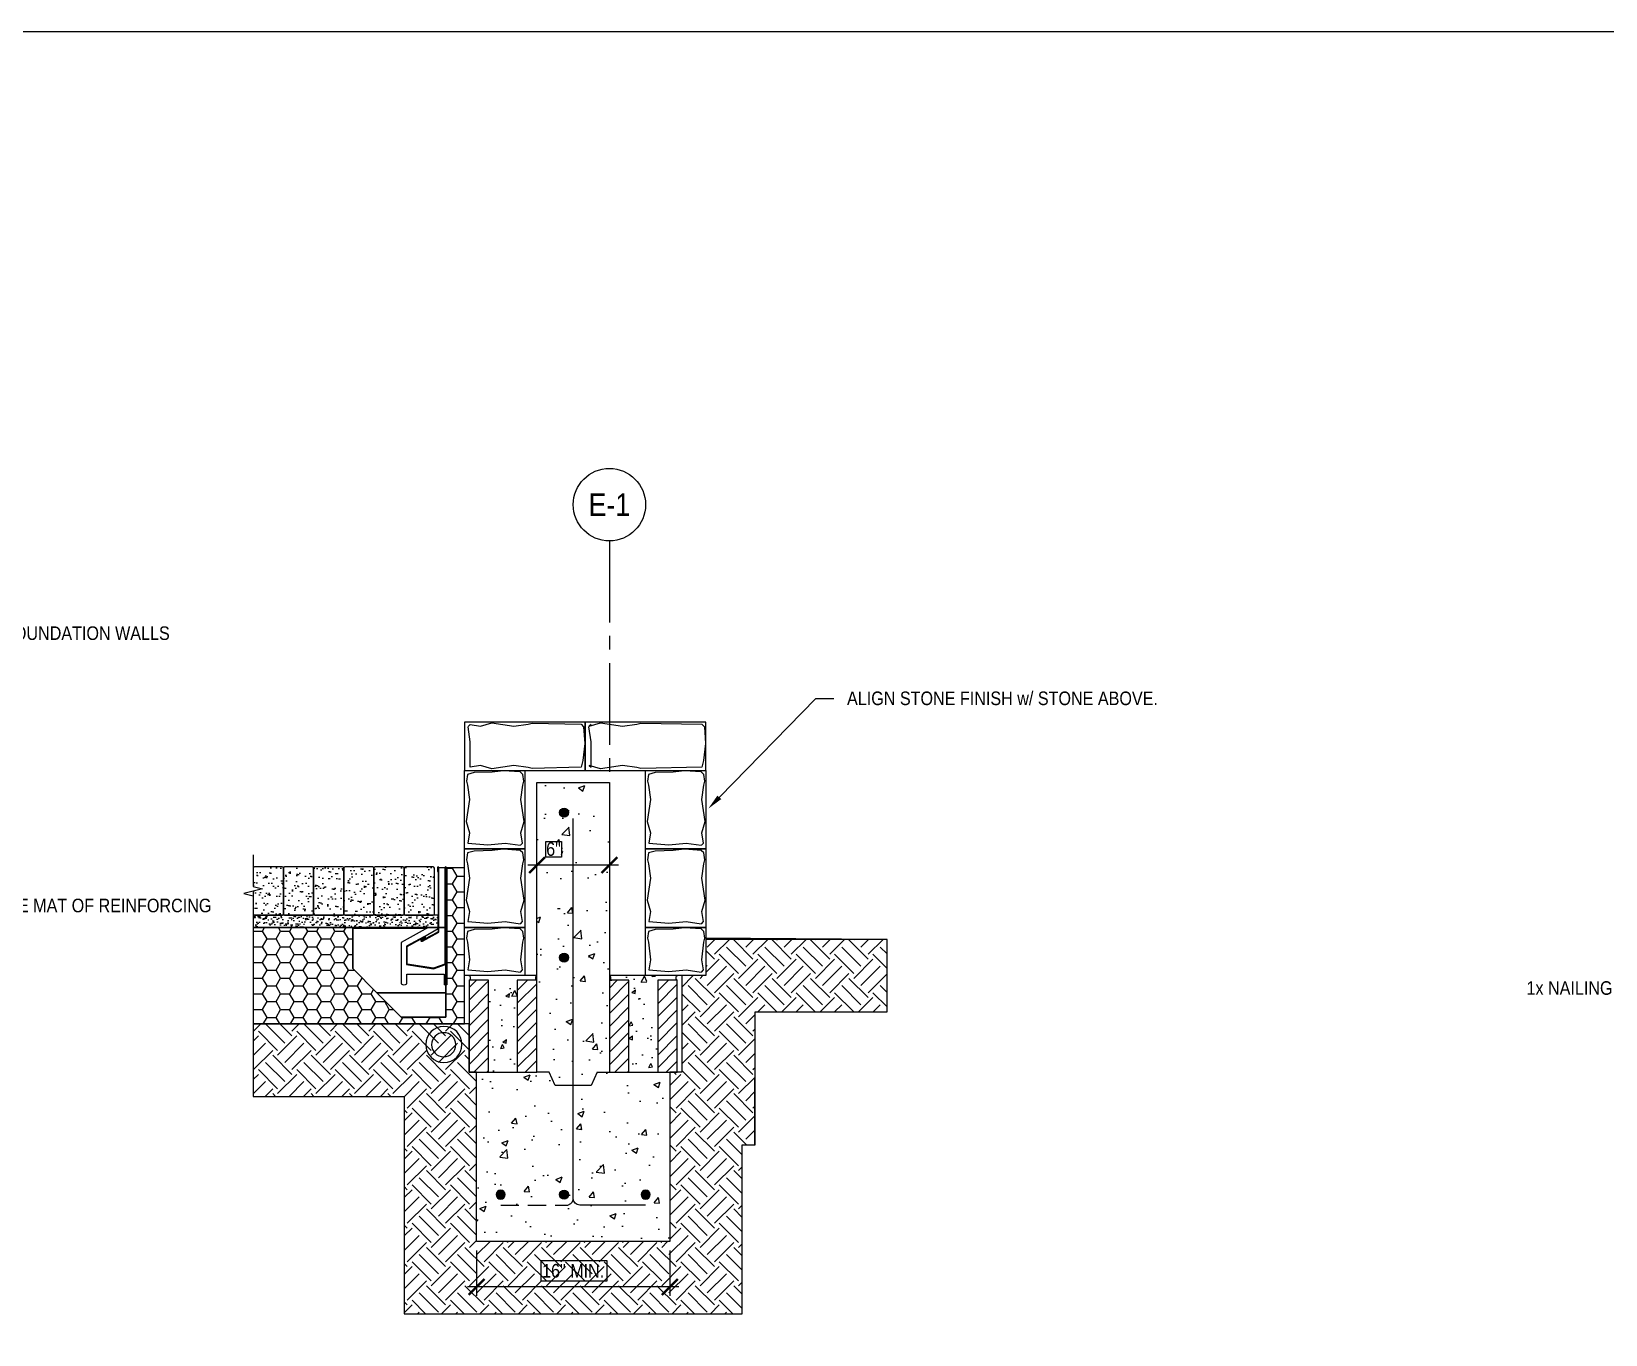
# Model space of a CAD drawing. Header units: inches. Extents: x -2661 to 42767, y -1222 to 9099.
# Drawn here: x 1428 to 1558.4, y 4064.1 to 4172 of the extents above; entities that cross this region are included whole.
import ezdxf
from ezdxf import colors
from ezdxf.entities.mleader import LeaderData, LeaderLine
from ezdxf.enums import TextEntityAlignment as Align
from ezdxf.math import Vec2, Vec3

# ---------------------------------------------------------------- set-up
doc = ezdxf.new("R2010")
doc.units = ezdxf.units.IN
doc.header["$LTSCALE"] = 12
doc.header["$MEASUREMENT"] = 0
doc.header["$PDMODE"] = 3
doc.linetypes.add('CENTER2', pattern=[1.125, 0.75, -0.125, 0.125, -0.125])
doc.linetypes.add('HIDDEN2', pattern=[0.1875, 0.125, -0.0625])
doc.layers.get('0').update_dxf_attribs({"linetype": 'CONTINUOUS'})
doc.layers.get('DefPoints').update_dxf_attribs({"color": 251, "linetype": 'CONTINUOUS'})
doc.layers.add('DESIGNER COMMENTS', color=221, linetype='CONTINUOUS', plot=False)
doc.layers.add('NON-PLOT', color=253, linetype='CONTINUOUS', plot=False)
for name, color, linetype in [('S-ANNO-DIMS', 2, 'CONTINUOUS'), ('S-ANNO-NOTE', 4, 'CONTINUOUS'), ('S-ARCH', 1, 'CONTINUOUS'), ('S-BREAK', 2, 'CONTINUOUS'), ('S-CONC', 4, 'CONTINUOUS'), ('S-GRADE', 3, 'CONTINUOUS'), ('S-GRID', 1, 'CENTER2'), ('S-REBAR', 7, 'CONTINUOUS')]:
    doc.layers.add(name, color=color, linetype=linetype)
doc.layers.add('S-ANNO-NONPLOT', color=253, linetype='CONTINUOUS', plot=False, transparency=0.5)
doc.layers.add('S-HATCH-SOIL', color=7, linetype='CONTINUOUS', true_color=0x8f8f8f, transparency=0.8)
doc.layers.add('S-HATCH2', color=2, linetype='CONTINUOUS', transparency=0.5)
doc.styles.add('Arial', font='arial.ttf', dxfattribs={"width": 0.85})
doc.dimstyles.new('DIM-12_Se', dxfattribs={"dimscale": 12, "dimtxt": 0.09375, "dimasz": 0.109375, "dimexe": 0.0625, "dimexo": 0.0625, "dimgap": 0.0625, "dimtad": 1, "dimdec": 4, "dimzin": 11, "dimdsep": 46, "dimlunit": 4, "dimtxsty": 'Arial', "dimblk": 'ARCHTICK', "dimcen": 0.125, "dimdle": 0.0625, "dimclrd": 256, "dimclre": 256, "dimclrt": 4, "dimadec": 0, "dimazin": 0, "dimtfac": 0.75, "dimtdec": 4, "dimtmove": 0, "dimatfit": 3, "dimfxl": 1, "dimfrac": 1, "dimtolj": 1, "dimtzin": 0, "dimarcsym": 0})
pattern_1 = [(45, (-2.375, 0), (-0.53033, 0.53033), [])]

# ---------------------------------------------------------------- blocks, each defined once
blk = doc.blocks.new('*U521')
h = blk.add_hatch(color=256)
h.dxf.hatch_style = 1
h.paths.add_polyline_path([(0.375, 0, 1), (-0.375, 0, 1)])
at = {"color": 0}
blk.add_circle((0, 0), 0.375, dxfattribs=at)
blk = doc.blocks.new('_ARCHTICK')
at = {"color": 0, "linetype": 'ByBlock', "const_width": 0.15}
blk.add_lwpolyline([(-0.5, -0.5), (0.5, 0.5)], dxfattribs=at)
blk = doc.blocks.new('*D2250')
at = {"layer": 'DefPoints', "color": 0, "transparency": 16777216}
for p in [(1464.91, 4071.83), (1480.91, 4071.83), (1464.91, 4068.06)]:
    blk.add_point(p, dxfattribs=at)
at = {"layer": 'S-ANNO-DIMS', "lineweight": -2, "transparency": 16777216}
for p, q in [((1464.91, 4071.08), (1464.91, 4067.31)), ((1480.91, 4071.08), (1480.91, 4067.31)), ((1481.66, 4068.06), (1464.16, 4068.06))]:
    blk.add_line(p, q, dxfattribs=at)
at = {"layer": 'S-ANNO-DIMS', "lineweight": -2, "transparency": 16777216, "xscale": 1.3125, "yscale": 1.3125, "zscale": 1.3125, "rotation": 180}
blk.add_blockref('_ARCHTICK', (1464.91, 4068.06), dxfattribs=at)
at = {"layer": 'S-ANNO-DIMS', "lineweight": -2, "transparency": 16777216, "xscale": 1.3125, "yscale": 1.3125, "zscale": 1.3125}
blk.add_blockref('_ARCHTICK', (1480.91, 4068.06), dxfattribs=at)
at = {"layer": 'S-ANNO-DIMS', "color": 4, "transparency": 16777216, "insert": (1472.91, 4069.39), "char_height": 1.125, "attachment_point": 5, "style": 'Arial'}
blk.add_mtext('\\A1;16" MIN.', dxfattribs=at)
blk = doc.blocks.new('*U2248')
at = {"layer": 'S-CONC'}
h = blk.add_hatch(dxfattribs=at)
h.set_pattern_fill('AR-CONC', color=2, scale=0.5, angle=15, style=0)
h.paths.add_polyline_path([(1.62, 0), (4, 0), (4, 7.63), (5.62, 7.63, -0.656548), (5.62, 8), (0, 8, -0.656548), (0, 7.63), (1.62, 7.63)])
h = blk.add_hatch(dxfattribs=at)
h.set_pattern_fill('ANSI31', color=2, scale=6, style=0)
h.set_pattern_definition(pattern_1)
h.paths.add_polyline_path([(0, 7.63), (0, 0), (1.62, 0), (1.62, 7.63)])
h.paths.add_polyline_path([(4, 0), (5.62, 0), (5.62, 7.63), (4, 7.63)])
at = {"layer": 'NON-PLOT'}
blk.add_line((5.62, 8), (0, 8), dxfattribs=at)
at = {"layer": 'S-CONC', "color": 3}
blk.add_line((1.62, 0), (4, 0), dxfattribs=at)
at = {"layer": 'S-CONC'}
for points in [[(1.62, 0), (1.62, 7.63), (0, 7.63), (0, 0), (1.62, 0)], [(4, 0), (5.62, 0), (5.62, 7.63), (4, 7.63), (4, 0)]]:
    blk.add_lwpolyline(points, close=True, dxfattribs=at)
at = {"layer": 'S-CONC', "color": 2}
for centre, start, end in [((-0.08, 7.81), 293.4264, 66.5736), ((5.71, 7.81), 113.4264, 246.5736)]:
    blk.add_arc(centre, 0.204, start, end, dxfattribs=at)
blk = doc.blocks.new('*U2247')
at = {"layer": 'S-CONC'}
h = blk.add_hatch(dxfattribs=at)
h.set_pattern_fill('AR-CONC', color=2, scale=0.5, angle=15, style=0)
h.paths.add_polyline_path([(1.62, 0), (4, 0), (4, 7.63), (5.62, 7.63, -0.656548), (5.62, 8), (0, 8, -0.656548), (0, 7.63), (1.62, 7.63)])
h = blk.add_hatch(dxfattribs=at)
h.set_pattern_fill('ANSI31', color=2, scale=6, style=0)
h.set_pattern_definition(pattern_1)
h.paths.add_polyline_path([(0, 7.63), (0, 0), (1.62, 0), (1.62, 7.63)])
h.paths.add_polyline_path([(4, 0), (5.62, 0), (5.62, 7.63), (4, 7.63)])
at = {"layer": 'NON-PLOT'}
blk.add_line((5.62, 8), (0, 8), dxfattribs=at)
at = {"layer": 'S-CONC', "color": 3}
blk.add_line((1.62, 0), (4, 0), dxfattribs=at)
at = {"layer": 'S-CONC'}
for points in [[(1.62, 0), (1.62, 7.63), (0, 7.63), (0, 0), (1.62, 0)], [(4, 0), (5.62, 0), (5.62, 7.63), (4, 7.63), (4, 0)]]:
    blk.add_lwpolyline(points, close=True, dxfattribs=at)
at = {"layer": 'S-CONC', "color": 2}
for centre, start, end in [((-0.08, 7.81), 293.4264, 66.5736), ((5.71, 7.81), 113.4264, 246.5736)]:
    blk.add_arc(centre, 0.204, start, end, dxfattribs=at)
blk = doc.blocks.new('*D2249')
at = {"layer": 'DefPoints', "color": 0, "transparency": 16777216}
for p in [(1469.91, 4102.99), (1469.91, 4102.99), (1475.91, 4102.99)]:
    blk.add_point(p, dxfattribs=at)
at = {"layer": 'S-ANNO-DIMS', "lineweight": -2, "transparency": 16777216}
blk.add_line((1476.66, 4102.99), (1469.16, 4102.99), dxfattribs=at)
at = {"layer": 'S-ANNO-DIMS', "lineweight": -2, "transparency": 16777216, "xscale": 1.3125, "yscale": 1.3125, "zscale": 1.3125, "rotation": 180}
blk.add_blockref('_ARCHTICK', (1469.91, 4102.99), dxfattribs=at)
at = {"layer": 'S-ANNO-DIMS', "lineweight": -2, "transparency": 16777216, "xscale": 1.3125, "yscale": 1.3125, "zscale": 1.3125}
blk.add_blockref('_ARCHTICK', (1475.91, 4102.99), dxfattribs=at)
at = {"layer": 'S-ANNO-DIMS', "color": 4, "transparency": 16777216, "insert": (1471.28, 4104.31), "char_height": 1.125, "attachment_point": 5, "style": 'Arial'}
blk.add_mtext('\\A1;6"', dxfattribs=at)
blk = doc.blocks.new('REF GRID')
blk.add_circle((0, 0.25), 0.25)
at = {"style": 'Arial', "width": 0.85}
blk.add_attdef('#', text='', height=0.156, dxfattribs=at).set_placement((0, 0.25), align=Align.MIDDLE_CENTER)
blk = doc.blocks.new('_DotBlank')
at = {"color": 0, "lineweight": -2}
blk.add_line((-0.5, 0), (-1, 0), dxfattribs=at)
blk.add_circle((0, 0), 0.5, dxfattribs=at)

msp = doc.modelspace()

# ---------------------------------------------------------------- hatches: boundary and pattern name
at = {"layer": 'S-ARCH'}
h = msp.add_hatch(dxfattribs=at)
h.set_pattern_fill('AR-SAND', color=256, scale=0.5, angle=30, style=0)
h.set_pattern_definition([(67.5, (1374.132, 4100.83285), (-0.508983, 0.818591), [0, -0.76, 0, -0.85, 0, -0.8125]), (37.5, (1374.132, 4100.8329), (0.0608, 1.66447), [0, -0.41, 0, -0.685, 0, -0.2625]), (357.5, (1373.5994, 4100.52535), (1.347048, 0.780986), [0, -0.25, 0, -0.9, 0, -1.175]), (347.5, (1373.5994, 4100.5254), (1.082272, 1.131576), [0, -0.125, 0, -0.59, 0, -0.675])])
h.paths.add_polyline_path([(1448.90787, 4102.83285), (1448.90787, 4098.83285), (1446.40787, 4098.83285), (1446.40787, 4102.83285)])
h = msp.add_hatch(dxfattribs=at)
h.set_pattern_fill('AR-SAND', color=256, scale=0.5, angle=30, style=0)
h.set_pattern_definition([(67.5, (1371.632, 4100.83285), (-0.508983, 0.818591), [0, -0.76, 0, -0.85, 0, -0.8125]), (37.5, (1371.632, 4100.8329), (0.0608, 1.66447), [0, -0.41, 0, -0.685, 0, -0.2625]), (357.5, (1371.0994, 4100.52535), (1.347048, 0.780986), [0, -0.25, 0, -0.9, 0, -1.175]), (347.5, (1371.0994, 4100.5254), (1.082272, 1.131576), [0, -0.125, 0, -0.59, 0, -0.675])])
h.paths.add_polyline_path([(1451.40787, 4102.83285), (1451.40787, 4098.83285), (1448.90787, 4098.83285), (1448.90787, 4102.83285)])
h = msp.add_hatch(dxfattribs=at)
h.set_pattern_fill('AR-SAND', color=256, scale=0.5, angle=30, style=0)
h.set_pattern_definition([(67.5, (1369.132, 4100.83285), (-0.508983, 0.818591), [0, -0.76, 0, -0.85, 0, -0.8125]), (37.5, (1369.132, 4100.8329), (0.0608, 1.66447), [0, -0.41, 0, -0.685, 0, -0.2625]), (357.5, (1368.5994, 4100.52535), (1.347048, 0.780986), [0, -0.25, 0, -0.9, 0, -1.175]), (347.5, (1368.5994, 4100.5254), (1.082272, 1.131576), [0, -0.125, 0, -0.59, 0, -0.675])])
h.paths.add_polyline_path([(1453.90787, 4102.83285), (1453.90787, 4098.83285), (1451.40787, 4098.83285), (1451.40787, 4102.83285)])
h = msp.add_hatch(dxfattribs=at)
h.set_pattern_fill('AR-SAND', color=256, scale=0.5, angle=30, style=0)
h.set_pattern_definition([(67.5, (1366.632, 4100.83285), (-0.508983, 0.818591), [0, -0.76, 0, -0.85, 0, -0.8125]), (37.5, (1366.632, 4100.8329), (0.0608, 1.66447), [0, -0.41, 0, -0.685, 0, -0.2625]), (357.5, (1366.0994, 4100.52535), (1.347048, 0.780986), [0, -0.25, 0, -0.9, 0, -1.175]), (347.5, (1366.0994, 4100.5254), (1.082272, 1.131576), [0, -0.125, 0, -0.59, 0, -0.675])])
h.paths.add_polyline_path([(1456.40787, 4102.83285), (1456.40787, 4098.83285), (1453.90787, 4098.83285), (1453.90787, 4102.83285)])
h = msp.add_hatch(dxfattribs=at)
h.set_pattern_fill('AR-SAND', color=256, scale=0.5, angle=30, style=0)
h.set_pattern_definition([(67.5, (1364.132, 4100.83285), (-0.508983, 0.818591), [0, -0.76, 0, -0.85, 0, -0.8125]), (37.5, (1364.132, 4100.8329), (0.0608, 1.66447), [0, -0.41, 0, -0.685, 0, -0.2625]), (357.5, (1363.5994, 4100.52535), (1.347048, 0.780986), [0, -0.25, 0, -0.9, 0, -1.175]), (347.5, (1363.5994, 4100.5254), (1.082272, 1.131576), [0, -0.125, 0, -0.59, 0, -0.675])])
h.paths.add_polyline_path([(1458.90787, 4102.83285), (1458.90787, 4098.83285), (1456.40787, 4098.83285), (1456.40787, 4102.83285)])
h = msp.add_hatch(dxfattribs=at)
h.set_pattern_fill('AR-SAND', color=256, scale=0.5, angle=30, style=0)
h.set_pattern_definition([(67.5, (1361.632, 4100.83285), (-0.508983, 0.818591), [0, -0.76, 0, -0.85, 0, -0.8125]), (37.5, (1361.632, 4100.8329), (0.0608, 1.66447), [0, -0.41, 0, -0.685, 0, -0.2625]), (357.5, (1361.0994, 4100.52535), (1.347048, 0.780986), [0, -0.25, 0, -0.9, 0, -1.175]), (347.5, (1361.0994, 4100.5254), (1.082272, 1.131576), [0, -0.125, 0, -0.59, 0, -0.675])])
h.paths.add_polyline_path([(1461.40787, 4102.83285), (1461.40787, 4098.83285), (1458.90787, 4098.83285), (1458.90787, 4102.83285)])
at = {"layer": 'S-HATCH-SOIL'}
h = msp.add_hatch(dxfattribs=at)
h.set_pattern_fill('HONEY', color=256, scale=6)
h.set_pattern_definition([(2e-11, (-8494.077, 2017.7651), (1.125, 0.649519053), [0.75, -1.5]), (120, (-8494.077, 2017.7651), (-1.125, 0.649519053), [0.75, -1.5]), (60, (-8494.077, 2017.7651), (-5e-13, 1.299038106), [-1.5, 0.75])])
h.paths.add_polyline_path([(1463.90787, 4102.77035), (1462.42964, 4102.77035), (1462.42964, 4097.83285), (1446.40787, 4097.83285), (1446.40787, 4089.83285), (1463.90787, 4089.83285)])
h.paths.add_polyline_path([(1462.42964, 4097.83285), (1462.42964, 4093.07366), (1462.35473, 4093.07366), (1462.35473, 4092.40739), (1462.35473, 4090.40739), (1458.65787, 4090.40739), (1456.65787, 4092.40739), (1454.6461, 4094.41915), (1454.6461, 4097.77024), (1460.78328, 4097.77024), (1460.88898, 4097.82884), (1461.73599, 4097.82884), (1461.73599, 4097.83285)], flags=16)
h = msp.add_hatch(dxfattribs=at)
h.set_pattern_fill('EARTH', color=256, scale=9, angle=45)
h.set_pattern_definition([(45, (-8494.077, 2017.765), (0, 3.1819805), [2.25, -2.25]), (45, (-8494.6736, 2018.3617), (0, 3.1819805), [2.25, -2.25]), (45, (-8495.2702, 2018.9583), (0, 3.1819805), [2.25, -2.25]), (135, (-8495.2702, 2019.356), (-3.1819805, 4e-16), [2.25, -2.25]), (135, (-8494.6736, 2019.9527), (-3.1819805, 4e-16), [2.25, -2.25]), (135, (-8494.077, 2020.5493), (-3.1819805, 4e-16), [2.25, -2.25])])
h.paths.add_polyline_path([(1481.90787, 4085.83285), (1480.90787, 4085.83285), (1480.90787, 4071.83285), (1464.90787, 4071.83285), (1464.90787, 4085.83285), (1464.28287, 4085.83285), (1464.28287, 4089.83285), (1446.40787, 4089.83285), (1446.40787, 4083.83285), (1458.90787, 4083.83285), (1458.90787, 4065.83285), (1486.90787, 4065.83285), (1486.90787, 4079.83285), (1487.94958, 4079.83285), (1487.99193, 4090.83285), (1498.90787, 4090.83285), (1498.90787, 4096.83285), (1483.90787, 4096.83285), (1483.90787, 4093.83285), (1481.90787, 4093.83285)])
at = {"layer": 'S-HATCH2'}
h = msp.add_hatch(dxfattribs=at)
h.set_pattern_fill('AR-CONC', color=256, scale=0.75, style=0)
h.set_pattern_definition([(50, (-8494.077, 2007.0786), (5.3794514, -0.470641), [0.5625, -6.1875]), (355, (-8494.077, 2007.0786), (-1.040635, 5.641441), [0.45, -4.95]), (100.451444, (-8493.6287, 2007.0394), (4.3388164, 5.1708), [0.4780514, -5.2585658]), (46.1842, (-8494.077, 2008.5786), (8.00431, -1.2413946), [0.84375, -9.28125]), (96.635635, (-8493.41, 2008.475), (7.0099646, 7.3058895), [0.7170776, -7.887853]), (351.18416, (-8494.077, 2008.579), (7.0099646, 7.3058895), [0.675, -7.425]), (21, (-8493.327, 2008.2036), (4.4768029, -3.0196417), [0.5625, -6.1875]), (326, (-8493.327, 2008.2036), (1.824865, 5.4386253), [0.45, -4.95]), (71.451445, (-8492.954, 2007.952), (6.3016678, 2.4189836), [0.4780514, -5.2585658]), (37.5, (-8494.077, 2007.0786), (0.0911989, 2.4967039), [0, -4.89, 0, -5.025, 0, -4.96875]), (7.5, (-8494.077, 2007.0786), (1.9730215, 2.95808784), [0, -2.865, 0, -4.7775, 0, -1.89375]), (327.5, (-8495.7495, 2007.0786), (4.00366827, -0.16916154), [0, -1.875, 0, -5.85, 0, -7.7625]), (317.5, (-8496.4995, 2007.0786), (4.3738963, 0.7507874), [0, -2.4375, 0, -3.885, 0, -5.5125])])
h.paths.add_polyline_path([(1469.90787, 4109.83285), (1475.90787, 4109.83285), (1475.90787, 4085.83285), (1474.90787, 4085.83285), (1474.40787, 4084.72728), (1471.40787, 4084.72728), (1470.90787, 4085.83285), (1469.90787, 4085.83285)])
h.paths.add_polyline_path([(1470.65, 4104.9478), (1471.94206, 4104.9478), (1471.94206, 4103.64849), (1470.65, 4103.64849)], flags=16)
h = msp.add_hatch(dxfattribs=at)
h.set_pattern_fill('AR-SAND', color=256, scale=0.28125, angle=30, style=0)
h.set_pattern_definition([(67.5, (-8393.7448, 1869.97343), (-0.286302862, 0.46045734), [0, -0.4275, 0, -0.478125, 0, -0.45703125]), (37.5, (-8393.7448, 1869.9734), (0.034199593, 0.936263964), [0, -0.230625, 0, -0.3853125, 0, -0.14765625]), (357.5, (-8394.0444, 1869.80046), (0.757714623, 0.439304573), [0, -0.140625, 0, -0.50625, 0, -0.6609375]), (347.5, (-8394.0444, 1869.80046), (0.608778063, 0.63651168), [0, -0.0703125, 0, -0.331875, 0, -0.3796875])])
h.paths.add_polyline_path([(1446.40787, 4098.83285), (1446.40787, 4097.83285), (1461.73599, 4097.83285), (1461.73599, 4098.83285)])
h = msp.add_hatch(dxfattribs=at)
h.set_pattern_fill('AR-CONC', color=256, scale=0.75, style=0)
h.set_pattern_definition([(50, (-8373.052, 2111.873), (5.3794514, -0.470641), [0.5625, -6.1875]), (355, (-8373.052, 2111.873), (-1.040635, 5.641441), [0.45, -4.95]), (100.451444, (-8372.6036, 2111.834), (4.3388164, 5.1708), [0.4780514, -5.2585658]), (46.1842, (-8373.052, 2113.373), (8.00431, -1.2413946), [0.84375, -9.28125]), (96.635635, (-8372.385, 2113.27), (7.0099646, 7.3058895), [0.7170776, -7.887853]), (351.18416, (-8373.052, 2113.373), (7.0099646, 7.3058895), [0.675, -7.425]), (21, (-8372.302, 2112.998), (4.4768029, -3.0196417), [0.5625, -6.1875]), (326, (-8372.302, 2112.998), (1.824865, 5.4386253), [0.45, -4.95]), (71.451445, (-8371.929, 2112.7464), (6.3016678, 2.4189836), [0.4780514, -5.2585658]), (37.5, (-8373.052, 2111.873), (0.0911989, 2.4967039), [0, -4.89, 0, -5.025, 0, -4.96875]), (7.5, (-8373.052, 2111.873), (1.9730215, 2.95808784), [0, -2.865, 0, -4.7775, 0, -1.89375]), (327.5, (-8374.7244, 2111.873), (4.00366827, -0.16916154), [0, -1.875, 0, -5.85, 0, -7.7625]), (317.5, (-8375.4744, 2111.873), (4.3738963, 0.7507874), [0, -2.4375, 0, -3.885, 0, -5.5125])])
h.paths.add_polyline_path([(1464.90787, 4071.83285), (1480.90787, 4071.83285), (1480.90787, 4085.83285), (1475.90787, 4085.83285), (1474.90787, 4085.83285), (1474.40787, 4084.72728), (1471.40787, 4084.72728), (1470.90787, 4085.83285), (1469.90787, 4085.83285), (1464.90787, 4085.83285)])

# ---------------------------------------------------------------- linework, layer by layer
at = {"layer": 'DESIGNER COMMENTS'}
for points in [[(1470.65, 4104.9478), (1471.94206, 4104.9478), (1471.94206, 4103.64849), (1470.65, 4103.64849)], [(1460.63028, 4096.87748), (1461.73599, 4097.47454), (1460.39373, 4096.73051), (1460.38701, 4096.74263)], [(1462.35473, 4090.40739), (1458.65787, 4090.40739), (1456.65787, 4092.40739), (1462.35473, 4092.40739)], [(1470.24669, 4070.24307), (1475.68925, 4070.24307), (1475.68925, 4068.53723), (1470.24669, 4068.53723)]]:
    msp.add_lwpolyline(points, close=True, dxfattribs=at)
at = {"layer": 'NON-PLOT'}
for points in [[(1463.90787, 4110.83285), (1473.90787, 4110.83285), (1473.90787, 4114.83285), (1463.90787, 4114.83285)], [(1473.90787, 4110.83285), (1483.90787, 4110.83285), (1483.90787, 4114.83285), (1473.90787, 4114.83285)], [(1463.90787, 4104.33285), (1463.90787, 4110.83285), (1468.90787, 4110.83285), (1468.90787, 4104.33285)], [(1478.90787, 4104.33285), (1478.90787, 4110.83285), (1483.90787, 4110.83285), (1483.90787, 4104.33285)], [(1463.90787, 4097.83285), (1463.90787, 4104.33285), (1468.90787, 4104.33285), (1468.90787, 4097.83285)], [(1478.90787, 4097.83285), (1478.90787, 4104.33285), (1483.90787, 4104.33285), (1483.90787, 4097.83285)], [(1463.90787, 4093.83285), (1463.90787, 4097.83285), (1468.90787, 4097.83285), (1468.90787, 4093.83285)], [(1478.90787, 4093.83285), (1478.90787, 4097.83285), (1483.90787, 4097.83285), (1483.90787, 4093.83285)]]:
    msp.add_lwpolyline(points, close=True, dxfattribs=at)
at = {"layer": 'S-ANNO-NONPLOT'}
for points in [[(1230.57281, 4172.00884), (2465.0403, 4172.00884), (2465.0403, 3092.36325), (1230.57281, 3092.36325)], [(1446.40787, 4097.83285), (1461.73599, 4097.83285), (1461.73599, 4098.83285), (1446.40787, 4098.83285)], [(1481.90787, 4085.83285), (1480.90787, 4085.83285), (1480.90787, 4071.83285), (1464.90787, 4071.83285), (1464.90787, 4085.83285), (1464.28287, 4085.83285), (1464.28287, 4089.83285), (1446.40787, 4089.83285), (1446.40787, 4083.83285), (1458.90787, 4083.83285), (1458.90787, 4065.83285), (1486.90787, 4065.83285), (1486.90787, 4079.83285), (1487.94958, 4079.83285), (1487.99193, 4090.83285), (1498.90787, 4090.83285), (1498.90787, 4096.83285), (1483.90787, 4096.83285), (1483.90787, 4093.83285), (1481.90787, 4093.83285)], [(1481.90787, 4085.83285), (1480.90787, 4085.83285), (1480.90787, 4071.83285), (1464.90787, 4071.83285), (1464.90787, 4085.83285), (1464.28287, 4085.83285), (1464.28287, 4089.83285), (1446.40787, 4089.83285), (1446.40787, 4083.83285), (1458.90787, 4083.83285), (1458.90787, 4065.83285), (1486.90787, 4065.83285), (1486.90787, 4079.83285), (1487.94958, 4079.83285), (1487.99193, 4090.83285), (1498.90787, 4090.83285), (1498.90787, 4096.83285), (1483.90787, 4096.83285), (1483.90787, 4093.83285), (1481.90787, 4093.83285)], [(1462.42964, 4097.83285), (1462.42964, 4093.07366), (1462.35473, 4093.07366), (1462.35473, 4092.40739), (1462.35473, 4090.40739), (1458.65787, 4090.40739), (1456.65787, 4092.40739), (1454.6461, 4094.41915), (1454.6461, 4097.77024), (1460.78328, 4097.77024), (1460.88898, 4097.82884), (1461.73599, 4097.82884), (1461.73599, 4097.83285), (1462.42964, 4097.83285)], [(1470.24669, 4070.24307), (1475.68925, 4070.24307), (1475.68925, 4068.53723), (1470.24669, 4068.53723)]]:
    msp.add_lwpolyline(points, close=True, dxfattribs=at)
at = {"layer": 'S-ANNO-NONPLOT', "linetype": 'ByBlock'}
msp.add_lwpolyline([(1463.90787, 4102.77035), (1462.42964, 4102.77035), (1462.42964, 4097.83285), (1446.40787, 4097.83285), (1446.40787, 4089.83285), (1463.90787, 4089.83285)], close=True, dxfattribs=at)
at = {"layer": 'S-ANNO-NONPLOT'}
msp.add_lwpolyline([(1446.40787, 4089.83285), (1446.40787, 4083.83285), (1458.90787, 4083.83285), (1458.90787, 4065.83285), (1486.90787, 4065.83285), (1486.90787, 4079.83285), (1487.99193, 4079.83285), (1487.99193, 4090.83285), (1498.90787, 4090.83285), (1498.90787, 4096.83285)], dxfattribs=at)
msp.add_lwpolyline([(1463.69858, 4088.1359, 1), (1460.69858, 4088.1359, 1)], format="xyb", close=True, dxfattribs=at)
at = {"layer": 'S-ARCH'}
for p, q in [((1461.65787, 4102.77035), (1461.65787, 4102.44998)), ((1461.65787, 4102.44998), (1461.70474, 4102.44998)), ((1461.70474, 4102.44998), (1461.70474, 4102.7624)), ((1461.73599, 4102.7624), (1461.73599, 4097.47454)), ((1462.28287, 4102.77035), (1461.78287, 4102.77035)), ((1461.78287, 4097.44693), (1461.78287, 4102.77035)), ((1462.28287, 4102.77035), (1462.28287, 4094.79759)), ((1462.32974, 4102.44596), (1462.32974, 4102.7624)), ((1462.42964, 4102.44596), (1462.32974, 4102.44596)), ((1462.32974, 4102.44596), (1462.32974, 4093.07366)), ((1462.36099, 4102.7624), (1462.36099, 4102.44998)), ((1462.36099, 4102.44998), (1462.40787, 4102.44998)), ((1462.40787, 4102.44998), (1462.40787, 4102.77035)), ((1462.42964, 4093.07366), (1462.42964, 4102.44596)), ((1460.78328, 4097.77024), (1454.6461, 4097.77024)), ((1454.6461, 4097.77024), (1454.6461, 4094.41915)), ((1460.88898, 4097.82884), (1458.65787, 4096.59211)), ((1460.53009, 4097.05823), (1459.11099, 4096.2716)), ((1459.15787, 4096.24399), (1460.55282, 4097.01723)), ((1460.56883, 4096.98835), (1460.32555, 4096.8535)), ((1460.34828, 4096.81251), (1460.59155, 4096.94735)), ((1460.60756, 4096.91848), (1460.36429, 4096.78363)), ((1460.38701, 4096.74263), (1460.63028, 4096.87748)), ((1461.73599, 4097.47454), (1460.39373, 4096.73051)), ((1460.41646, 4096.68951), (1461.78287, 4097.44693)), ((1460.53009, 4097.05823), (1461.73599, 4097.72667)), ((1460.59155, 4096.94735), (1460.56883, 4096.98835)), ((1461.73599, 4097.82884), (1460.88898, 4097.82884)), ((1458.65787, 4096.59211), (1458.65787, 4093.14656)), ((1459.11099, 4096.2716), (1459.11099, 4094.75748)), ((1459.15787, 4094.79759), (1459.15787, 4096.24399)), ((1454.6461, 4094.41915), (1456.65787, 4092.40739)), ((1459.11099, 4094.75748), (1461.34786, 4094.40739)), ((1461.34317, 4094.45557), (1459.15787, 4094.79759)), ((1462.28287, 4094.79759), (1461.34317, 4094.45557)), ((1461.34786, 4094.40739), (1462.32974, 4094.76477)), ((1459.12939, 4093.14656), (1459.12939, 4093.95723)), ((1459.12939, 4093.95723), (1462.21725, 4093.95723)), ((1462.21725, 4093.95723), (1462.21725, 4093.07036)), ((1462.32974, 4093.07036), (1462.21725, 4093.07036)), ((1462.42964, 4093.07366), (1462.32974, 4093.07366)), ((1462.35473, 4092.40739), (1462.35473, 4093.07366)), ((1456.65787, 4092.40739), (1462.35473, 4092.40739)), ((1462.35473, 4092.40739), (1456.65787, 4092.40739)), ((1458.65787, 4090.40739), (1456.65787, 4092.40739)), ((1456.65787, 4092.40739), (1458.65787, 4090.40739)), ((1462.35473, 4092.40739), (1456.65787, 4092.40739)), ((1462.35473, 4092.40739), (1462.35473, 4090.40739)), ((1462.35473, 4090.40739), (1462.35473, 4092.40739)), ((1462.35473, 4090.40739), (1458.65787, 4090.40739)), ((1458.65787, 4090.40739), (1462.35473, 4090.40739))]:
    msp.add_line(p, q, dxfattribs=at)
for points in [[(1464.20513, 4114.46237), (1464.38599, 4114.64146), (1465.22093, 4114.50223), (1466.17183, 4114.78068), (1467.99993, 4114.50223), (1469.18623, 4114.67009), (1469.50933, 4114.7481), (1473.57488, 4114.65444), (1473.77604, 4114.44645), (1473.87609, 4113.06426), (1473.71663, 4111.63677), (1473.57488, 4111.0872), (1469.50933, 4110.99354), (1469.18623, 4111.07154), (1467.99993, 4111.23941), (1466.17183, 4110.96095), (1465.22093, 4111.23941), (1464.38599, 4111.10018), (1464.38599, 4113.20563), (1464.20513, 4114.44645)], [(1474.20513, 4114.46237), (1474.38599, 4114.64146), (1474.22093, 4114.50223), (1475.17183, 4114.78068), (1476.99993, 4114.50223), (1478.18623, 4114.67009), (1478.50933, 4114.7481), (1483.57488, 4114.65444), (1483.77604, 4114.44645), (1483.87609, 4113.06426), (1483.71663, 4111.63677), (1483.57488, 4111.0872), (1478.50933, 4110.99354), (1478.18623, 4111.07154), (1476.99993, 4111.23941), (1475.17183, 4110.96095), (1474.22093, 4111.23941), (1474.38599, 4111.10018), (1474.38599, 4113.20563), (1474.20513, 4114.44645)], [(1468.53739, 4104.63011), (1468.71647, 4104.81098), (1468.57725, 4105.64591), (1468.8557, 4106.59682), (1468.57725, 4108.41489), (1468.74511, 4109.60119), (1468.82311, 4109.92429), (1468.72946, 4110.49987), (1468.52147, 4110.70102), (1467.13928, 4110.80108), (1466.18554, 4110.68767), (1464.71178, 4110.64162), (1464.16221, 4110.49987), (1464.06856, 4109.92429), (1464.14656, 4109.60119), (1464.31442, 4108.41489), (1464.03597, 4106.59682), (1464.31442, 4105.64591), (1464.1752, 4104.81098), (1465.84191, 4104.67183), (1467.28065, 4104.81098), (1468.52147, 4104.63011)], [(1483.53739, 4104.63011), (1483.71647, 4104.81098), (1483.57725, 4105.64591), (1483.8557, 4106.59682), (1483.57725, 4108.41489), (1483.74511, 4109.60119), (1483.82311, 4109.92429), (1483.72946, 4110.49987), (1483.52147, 4110.70102), (1482.13928, 4110.80108), (1481.18554, 4110.68767), (1479.71178, 4110.64162), (1479.16221, 4110.49987), (1479.06856, 4109.92429), (1479.14656, 4109.60119), (1479.31442, 4108.41489), (1479.03597, 4106.59682), (1479.31442, 4105.64591), (1479.1752, 4104.81098), (1480.84191, 4104.67183), (1482.28065, 4104.81098), (1483.52147, 4104.63011)], [(1468.53739, 4098.13011), (1468.71647, 4098.31098), (1468.57725, 4099.14591), (1468.8557, 4100.09682), (1468.57725, 4101.91489), (1468.74511, 4103.10119), (1468.82311, 4103.42429), (1468.72946, 4103.99987), (1468.52147, 4104.20102), (1467.13928, 4104.30108), (1466.18554, 4104.18767), (1464.71178, 4104.14162), (1464.16221, 4103.99987), (1464.06856, 4103.42429), (1464.14656, 4103.10119), (1464.31442, 4101.91489), (1464.03597, 4100.09682), (1464.31442, 4099.14591), (1464.1752, 4098.31098), (1465.84191, 4098.17183), (1467.28065, 4098.31098), (1468.52147, 4098.13011)], [(1483.53739, 4098.13011), (1483.71647, 4098.31098), (1483.57725, 4099.14591), (1483.8557, 4100.09682), (1483.57725, 4101.91489), (1483.74511, 4103.10119), (1483.82311, 4103.42429), (1483.72946, 4103.99987), (1483.52147, 4104.20102), (1482.13928, 4104.30108), (1481.18554, 4104.18767), (1479.71178, 4104.14162), (1479.16221, 4103.99987), (1479.06856, 4103.42429), (1479.14656, 4103.10119), (1479.31442, 4101.91489), (1479.03597, 4100.09682), (1479.31442, 4099.14591), (1479.1752, 4098.31098), (1480.84191, 4098.17183), (1482.28065, 4098.31098), (1483.52147, 4098.13011)], [(1468.53739, 4094.13011), (1468.71647, 4094.31098), (1468.57725, 4095.14591), (1468.74511, 4096.60119), (1468.82311, 4096.92429), (1468.72946, 4097.49987), (1468.52147, 4097.70102), (1467.13928, 4097.80108), (1466.18554, 4097.68767), (1464.71178, 4097.64162), (1464.16221, 4097.49987), (1464.06856, 4096.92429), (1464.14656, 4096.60119), (1464.31442, 4095.14591), (1464.1752, 4094.31098), (1465.84191, 4094.17183), (1467.28065, 4094.31098), (1468.52147, 4094.13011)], [(1483.53739, 4094.13011), (1483.71647, 4094.31098), (1483.57725, 4095.14591), (1483.74511, 4096.60119), (1483.82311, 4096.92429), (1483.72946, 4097.49987), (1483.52147, 4097.70102), (1482.13928, 4097.80108), (1481.18554, 4097.68767), (1479.71178, 4097.64162), (1479.16221, 4097.49987), (1479.06856, 4096.92429), (1479.14656, 4096.60119), (1479.31442, 4095.14591), (1479.1752, 4094.31098), (1480.84191, 4094.17183), (1482.28065, 4094.31098), (1483.52147, 4094.13011)]]:
    msp.add_lwpolyline(points, dxfattribs=at)
msp.add_lwpolyline([(1446.40787, 4100.83285), (1446.40787, 4098.93285, 0.414213562), (1446.50787, 4098.83285), (1448.80787, 4098.83285, 0.414213562), (1448.90787, 4098.93285), (1448.90787, 4102.73285, 0.414213562), (1448.80787, 4102.83285), (1446.50787, 4102.83285, 0.414213562), (1446.40787, 4102.73285), (1446.40787, 4101.21142)], format="xyb", dxfattribs=at)
for points in [[(1451.30787, 4102.83285), (1449.00787, 4102.83285, 0.414213562), (1448.90787, 4102.73285), (1448.90787, 4098.93285, 0.414213562), (1449.00787, 4098.83285), (1451.30787, 4098.83285, 0.414213562), (1451.40787, 4098.93285), (1451.40787, 4102.73285, 0.414213562)], [(1453.80787, 4102.83285), (1451.50787, 4102.83285, 0.414213562), (1451.40787, 4102.73285), (1451.40787, 4098.93285, 0.414213562), (1451.50787, 4098.83285), (1453.80787, 4098.83285, 0.414213562), (1453.90787, 4098.93285), (1453.90787, 4102.73285, 0.414213562)], [(1456.30787, 4102.83285), (1454.00787, 4102.83285, 0.414213562), (1453.90787, 4102.73285), (1453.90787, 4098.93285, 0.414213562), (1454.00787, 4098.83285), (1456.30787, 4098.83285, 0.414213562), (1456.40787, 4098.93285), (1456.40787, 4102.73285, 0.414213562)], [(1458.80787, 4102.83285), (1456.50787, 4102.83285, 0.414213562), (1456.40787, 4102.73285), (1456.40787, 4098.93285, 0.414213562), (1456.50787, 4098.83285), (1458.80787, 4098.83285, 0.414213562), (1458.90787, 4098.93285), (1458.90787, 4102.73285, 0.414213562)], [(1461.30787, 4102.83285), (1459.00787, 4102.83285, 0.414213562), (1458.90787, 4102.73285), (1458.90787, 4098.93285, 0.414213562), (1459.00787, 4098.83285), (1461.30787, 4098.83285, 0.414213562), (1461.40787, 4098.93285), (1461.40787, 4102.73285, 0.414213562)], [(1463.69858, 4088.1359, 1), (1460.69858, 4088.1359, 1)], [(1463.18253, 4088.11308, 1), (1461.18253, 4088.11308, 1)]]:
    msp.add_lwpolyline(points, format="xyb", close=True, dxfattribs=at)
for centre, radius, start, end in [((1461.72037, 4102.77035), 0.0625, 360, 180), ((1461.72037, 4102.7624), 0.01562, 0, 180), ((1462.34537, 4102.77035), 0.0625, 360, 180), ((1462.34551, 4102.7624), 0.01548, 360, 180), ((1460.371, 4096.77151), 0.09375, 119, 299), ((1460.58019, 4096.96785), 0.10333, 299, 119), ((1460.58019, 4096.96785), 0.05645, 299, 119), ((1460.371, 4096.77151), 0.04687, 119, 299), ((1460.37565, 4096.76313), 0.02344, 119, 299), ((1458.89363, 4093.47265), 0.40239, 234.1331903, 305.8668097)]:
    msp.add_arc(centre, radius, start, end, dxfattribs=at)
at = {"layer": 'S-BREAK'}
msp.add_lwpolyline([(1446.40787, 4103.83285), (1446.40787, 4101.21142), (1447.18622, 4101.02214), (1445.62951, 4100.64356), (1446.40787, 4100.45428), (1446.40787, 4097.83285)], dxfattribs=at)
at = {"layer": 'S-CONC'}
for p, q in [((1464.90787, 4071.83285), (1464.90787, 4085.83285)), ((1464.90787, 4085.83285), (1469.90787, 4085.83285)), ((1470.90787, 4085.83285), (1469.90787, 4085.83285)), ((1471.40787, 4084.72728), (1470.90787, 4085.83285)), ((1474.90787, 4085.83285), (1474.40787, 4084.72728)), ((1475.90787, 4085.83285), (1480.90787, 4085.83285)), ((1480.90787, 4085.83285), (1480.90787, 4085.83285)), ((1480.90787, 4085.83285), (1480.90787, 4071.83285)), ((1474.40787, 4084.72728), (1471.40787, 4084.72728)), ((1480.90787, 4071.83285), (1464.90787, 4071.83285))]:
    msp.add_line(p, q, dxfattribs=at)
for points in [[(1469.90787, 4085.83285), (1469.90787, 4109.83285), (1475.90787, 4109.83285), (1475.90787, 4085.83285)], [(1474.90787, 4085.83285), (1475.90787, 4085.83285)]]:
    msp.add_lwpolyline(points, dxfattribs=at)
at = {"layer": 'S-GRADE'}
msp.add_lwpolyline([(1498.90787, 4096.83285), (1483.82311, 4096.92429)], dxfattribs=at)
at = {"layer": 'S-GRID', "color": 1, "linetype": 'CENTER2', "ltscale": 0.75}
msp.add_line((1475.90787, 4129.83285), (1475.90787, 4109.83285), dxfattribs=at)
at = {"layer": 'S-REBAR'}
msp.add_lwpolyline([(1478.90787, 4074.83285), (1473.46862, 4074.83285, -0.414213562), (1472.90807, 4075.3934), (1472.90745, 4106.83285)], format="xyb", dxfattribs=at)
at = {"layer": 'S-REBAR', "linetype": 'HIDDEN2'}
msp.add_lwpolyline([(1466.90787, 4074.83284), (1472.34752, 4074.83284, 0.414213562), (1472.90807, 4075.39338)], format="xyb", dxfattribs=at)

# ---------------------------------------------------------------- block references
at = {"layer": 'S-ANNO-NOTE', "xscale": 12, "yscale": 12, "zscale": 12}
msp.add_blockref('REF GRID', (1475.90787, 4129.83285), dxfattribs=at).add_auto_attribs({'#': 'E-1'})
at = {"layer": 'S-CONC'}
for name, p in [('*U2248', (1464.28291, 4085.83285)), ('*U2247', (1475.90791, 4085.83285))]:
    msp.add_blockref(name, p, dxfattribs=at)
at = {"layer": 'S-REBAR', "linetype": 'ByBlock'}
for p in [(1472.15868, 4107.33282), (1472.15868, 4095.33282), (1472.15868, 4075.70938)]:
    msp.add_blockref('*U521', p, dxfattribs=at)
at = {"layer": 'S-REBAR', "linetype": 'ByBlock', "xscale": -1}
for p in [(1466.90787, 4075.70938), (1478.90787, 4075.70938)]:
    msp.add_blockref('*U521', p, dxfattribs=at)

# ---------------------------------------------------------------- dimensions: what is measured, and where the dimension line sits
at = {"layer": 'S-ANNO-DIMS'}
dim = msp.add_linear_dim(base=(1469.90787, 4102.98667), p1=(1475.90787, 4102.98667), p2=(1469.90787, 4102.98667), angle=180, dimstyle='DIM-12_Se', dxfattribs=at)
dim.commit()
dim.dimension.update_dxf_attribs({"geometry": '*D2249', "text_midpoint": (1471.28306, 4102.98667), "dimtype": 160})
dim = msp.add_linear_dim(base=(1464.90787, 4068.06346), p1=(1480.90787, 4071.83285), p2=(1464.90787, 4071.83285), angle=180, text='16" MIN.', dimstyle='DIM-12_Se', dxfattribs=at)
dim.commit()
dim.dimension.update_dxf_attribs({"geometry": '*D2250', "text_midpoint": (1472.90787, 4068.06346), "dimtype": 160})

# ---------------------------------------------------------------- leaders
at = {"layer": 'S-ANNO-NOTE'}
ml = msp.add_multileader_mtext('Standard', dxfattribs=at)
ml.set_content('\\A1;{\\C256;ALIGN STONE FINISH w/ STONE ABOVE. EXTEND STONE 1" FURTHER FROM CONCRETE WALL TO ACCOUNT FOR RIGID INSULATION ABOVE. TYP. @ FOUNDATION WALLS}', color=4, style='Arial')
ml.set_leader_properties(color=2)
ml.build(insert=Vec2(0, 0))
ml.multileader.update_dxf_attribs({"dogleg_length": 0.36, "arrow_head_size": 1.3125, "scale": 12})
ctx = ml.context
ctx.base_point, ctx.scale, ctx.char_height, ctx.arrow_head_size, ctx.landing_gap_size, ctx.plane_origin = Vec3(1328.00405, 4122.18207), 12, 1.125, 1.3125, 1.08, Vec3(673.92162, 3825.61306)
notes = []
notes.append((ctx, [(0, (1, 1, 0), (1326.50405, 4122.18207), (1, 0), 1.5, [(0, [(1317.94253, 4113.05482)], 0, [])])]))
ctx.mtext.insert, ctx.mtext.width, ctx.mtext.flow_direction = Vec3(1329.08405, 4122.75416), 32.6182883, 5
ml = msp.add_multileader_mtext('Standard', dxfattribs=at)
ml.set_content('\\A1;{\\C256;ALIGN STONE FINISH w/ STONE ABOVE.}', color=4, style='Arial')
ml.set_leader_properties(color=2)
ml.build(insert=Vec2(0, 0))
ml.multileader.update_dxf_attribs({"dogleg_length": 0.36, "arrow_head_size": 1.3125, "scale": 12})
ctx = ml.context
ctx.base_point, ctx.scale, ctx.char_height, ctx.arrow_head_size, ctx.landing_gap_size, ctx.plane_origin = Vec3(1494.51367, 4116.7871), 12, 1.125, 1.3125, 1.08, Vec3(840.07835, 3820.21809)
notes.append((ctx, [(0, (1, 1, 0), (1493.01367, 4116.7871), (1, 0), 1.5, [(0, [(1484.09926, 4107.65985)], 0, [])])]))
ctx.mtext.insert, ctx.mtext.width, ctx.mtext.flow_direction = Vec3(1495.59367, 4117.35919), 14.8427231, 5
ml = msp.add_multileader_mtext('Standard', dxfattribs=at)
ml.set_content('\\A1;STONE FINISH, S.A.D.', color=4, style='Arial')
ml.set_leader_properties(color=2)
ml.build(insert=Vec2(0, 0))
ml.multileader.update_dxf_attribs({"dogleg_length": 0.36, "arrow_head_size": 1.3125, "scale": 12})
ctx = ml.context
ctx.base_point, ctx.scale, ctx.char_height, ctx.arrow_head_size, ctx.landing_gap_size, ctx.plane_origin = Vec3(1328.00405, 4113.18207), 12, 1.125, 1.3125, 1.08, Vec3(1368.54814, 4425.90988)
notes.append((ctx, [(1, (1, 1, 0), (1326.50405, 4113.18207), (1, 0), 1.5, [(1, [(1322.85778, 4110.14626)], 0, [])])]))
ctx.mtext.insert, ctx.mtext.width, ctx.mtext.flow_direction = Vec3(1329.08405, 4113.75416), 12.9999077, 5
ml = msp.add_multileader_mtext('Standard', dxfattribs=at)
ml.set_content('\\A1;FINISH GRADE', color=4, style='Arial')
ml.set_leader_properties(color=2)
ml.build(insert=Vec2(0, 0))
ml.multileader.update_dxf_attribs({"dogleg_length": 0.36, "arrow_head_size": 1.3125, "scale": 12})
ctx = ml.context
ctx.base_point, ctx.scale, ctx.char_height, ctx.arrow_head_size, ctx.landing_gap_size, ctx.plane_origin = Vec3(1347.53852, 4112.89797), 12, 1.125, 1.3125, 1.08, Vec3(1375.77238, 4388.2297)
notes.append((ctx, [(1, (1, 1, 0), (1346.03852, 4112.89797), (1, 0), 1.5, [(0, [(1340.72374, 4100.79201)], 0, [])])]))
ctx.mtext.insert, ctx.mtext.width, ctx.mtext.flow_direction = Vec3(1348.61852, 4113.47007), 12.7933734, 5
ml = msp.add_multileader_mtext('Standard', dxfattribs=at)
ml.set_content('(3) #5 BARS @12"o.c. EACH FACE', color=4, style='Arial')
ml.set_leader_properties(color=2)
ml.set_arrow_properties(name='DOTBLANK')
ml.build(insert=Vec2(0, 0))
ml.multileader.update_dxf_attribs({"dogleg_length": 0.36, "arrow_head_size": 1.875, "scale": 12})
ctx = ml.context
ctx.base_point, ctx.scale, ctx.char_height, ctx.arrow_head_size, ctx.landing_gap_size, ctx.plane_origin = Vec3(1587.13688, 4104.84235), 12, 1.125, 1.875, 1.08, Vec3(1652.83802, 4396.86424)
ctx.text_align_type = 2
notes.append((ctx, [(0, (1, 1, 0), (1603.93912, 4104.84235), (-1, 0), 1.5, [(1, [(1621.93825, 4087.30674), (1617.93774, 4087.30674)], 0, [])])]))
ctx.mtext.insert, ctx.mtext.width, ctx.mtext.alignment, ctx.mtext.flow_direction = Vec3(1601.35912, 4105.41444), 14.0829149, 3, 5
ml = msp.add_multileader_mtext('Standard', dxfattribs=at)
ml.set_content('\\A1;CONTRACTORS OPTION TO REPLACE MASONRY STONE SUPPORT w/ POURED IN PLACE CONCRETE w/ DOUBLE MAT OF REINFORCING', color=4, style='Arial')
ml.set_leader_properties(color=2)
ml.build(insert=Vec2(0, 0))
ml.multileader.update_dxf_attribs({"dogleg_length": 0.36, "arrow_head_size": 1.3125, "scale": 12})
ctx = ml.context
ctx.base_point, ctx.scale, ctx.char_height, ctx.arrow_head_size, ctx.landing_gap_size, ctx.plane_origin = Vec3(1353.47306, 4099.63352), 12, 1.125, 1.3125, 1.08, Vec3(1383.32144, 4365.07795)
notes.append((ctx, [(0, (1, 1, 0), (1351.97306, 4099.63352), (1, 0), 1.5, [(0, [(1322.56753, 4095.29201)], 0, [])])]))
ctx.mtext.insert, ctx.mtext.width, ctx.mtext.flow_direction = Vec3(1354.55306, 4100.20561), 34.5618327, 5
ml = msp.add_multileader_mtext('Standard', dxfattribs=at)
ml.set_content('FINISH, S.A.D.', color=256, style='Arial')
ml.set_leader_properties(color=2)
ml.build(insert=Vec2(0, 0))
ml.multileader.update_dxf_attribs({"dogleg_length": 0.36, "arrow_head_size": 1.3125, "scale": 12})
ctx = ml.context
ctx.base_point, ctx.scale, ctx.char_height, ctx.arrow_head_size, ctx.landing_gap_size, ctx.plane_origin = Vec3(1592.18349, 4098.71551), 12, 1.125, 1.3125, 0.75, Vec3(1653.05511, 4388.13769)
ctx.text_align_type = 2
notes.append((ctx, [(0, (1, 1, 0), (1603.93912, 4098.71551), (-1, 0), 1.5, [(0, [(1612.68825, 4090.93919)], 0, [])])]))
ctx.mtext.insert, ctx.mtext.width, ctx.mtext.alignment, ctx.mtext.flow_direction = Vec3(1601.68912, 4099.38929), 20.9362524, 3, 5
ml = msp.add_multileader_mtext('Standard', dxfattribs=at)
ml.set_content('\\A1;CONCRETE RETAINING WALL PER PLAN w/ EMBEDDED \\P1x NAILING STRIPS @12"o.c. CENTERED BETWEEN VERTICAL REINFORCING ', color=4, style='Arial')
ml.set_leader_properties(color=2)
ml.build(insert=Vec2(0, 0))
ml.multileader.update_dxf_attribs({"dogleg_length": 0.36, "arrow_head_size": 1.3125, "scale": 12})
ctx = ml.context
ctx.base_point, ctx.scale, ctx.char_height, ctx.arrow_head_size, ctx.landing_gap_size, ctx.plane_origin = Vec3(1581.24348, 4094.67733), 12, 1.125, 1.3125, 1.08, Vec3(1573.81531, 4392.0718)
ctx.text_align_type = 2
notes.append((ctx, [(1, (1, 1, 0), (1603.93912, 4094.67733), (-1, 0), 1.5, [(0, [(1614.68825, 4087.74494)], 0, [])])]))
ctx.mtext.insert, ctx.mtext.width, ctx.mtext.alignment, ctx.mtext.flow_direction = Vec3(1601.35912, 4095.24942), 20, 3, 5
ml = msp.add_multileader_mtext('Standard', dxfattribs=at)
ml.set_content('\\A1;L8x4x{\\H0.7x;\\S1#2;}" w/ {\\H0.7x;\\S5#8;}" %%C A.B. @16"o.c.  ', color=256, style='Arial')
ml.set_leader_properties(color=2)
ml.build(insert=Vec2(0, 0))
ml.multileader.update_dxf_attribs({"dogleg_length": 0.36, "arrow_head_size": 1.3125, "scale": 12})
ctx = ml.context
ctx.base_point, ctx.scale, ctx.char_height, ctx.arrow_head_size, ctx.landing_gap_size, ctx.plane_origin = Vec3(1353.47306, 4092.63352), 12, 1.125, 1.3125, 0.75, Vec3(1363.65314, 4387.11551)
notes.append((ctx, [(1, (1, 1, 0), (1351.97306, 4092.63352), (1, 0), 1.5, [(0, [(1323.28628, 4089.91701), (1326.34588, 4086.07903)], 0, [])])]))
ctx.mtext.insert, ctx.mtext.width, ctx.mtext.flow_direction = Vec3(1354.22306, 4093.36139), 10.7187147, 5
ml = msp.add_multileader_mtext('Standard', dxfattribs=at)
ml.set_content('#6 BARS @12"o.c. EACH FACE', color=4, style='Arial')
ml.set_leader_properties(color=2)
ml.build(insert=Vec2(0, 0))
ml.multileader.update_dxf_attribs({"dogleg_length": 0.36, "arrow_head_size": 1.3125, "scale": 12})
ctx = ml.context
ctx.base_point, ctx.scale, ctx.char_height, ctx.arrow_head_size, ctx.landing_gap_size, ctx.plane_origin = Vec3(1589.07351, 4068.17117), 12, 1.125, 1.3125, 1.08, Vec3(1649.85314, 4348.95478)
ctx.text_align_type = 2
notes.append((ctx, [(0, (1, 1, 0), (1603.93912, 4068.17117), (-1, 0), 1.5, [(1, [(1622.68856, 4059.23755), (1617.1878, 4064.12652)], 0, [])])]))
ctx.mtext.insert, ctx.mtext.width, ctx.mtext.alignment, ctx.mtext.flow_direction = Vec3(1601.35912, 4068.74326), 14.2742464, 3, 5
for ctx, leaders in notes:
    for number, flags, end, landing, length, lines in leaders:
        leader = LeaderData()
        leader.index, (leader.has_last_leader_line, leader.has_dogleg_vector, leader.attachment_direction) = number, flags
        leader.last_leader_point, leader.dogleg_vector, leader.dogleg_length = Vec3(end), Vec3(landing), length
        for number, points, colour, breaks in lines:
            line = LeaderLine()
            line.index, line.vertices, line.color, line.breaks = number, Vec3.list(points), colors.encode_raw_color(colour), breaks
            leader.lines.append(line)
        ctx.leaders.append(leader)

doc.saveas('drawing.dxf')
